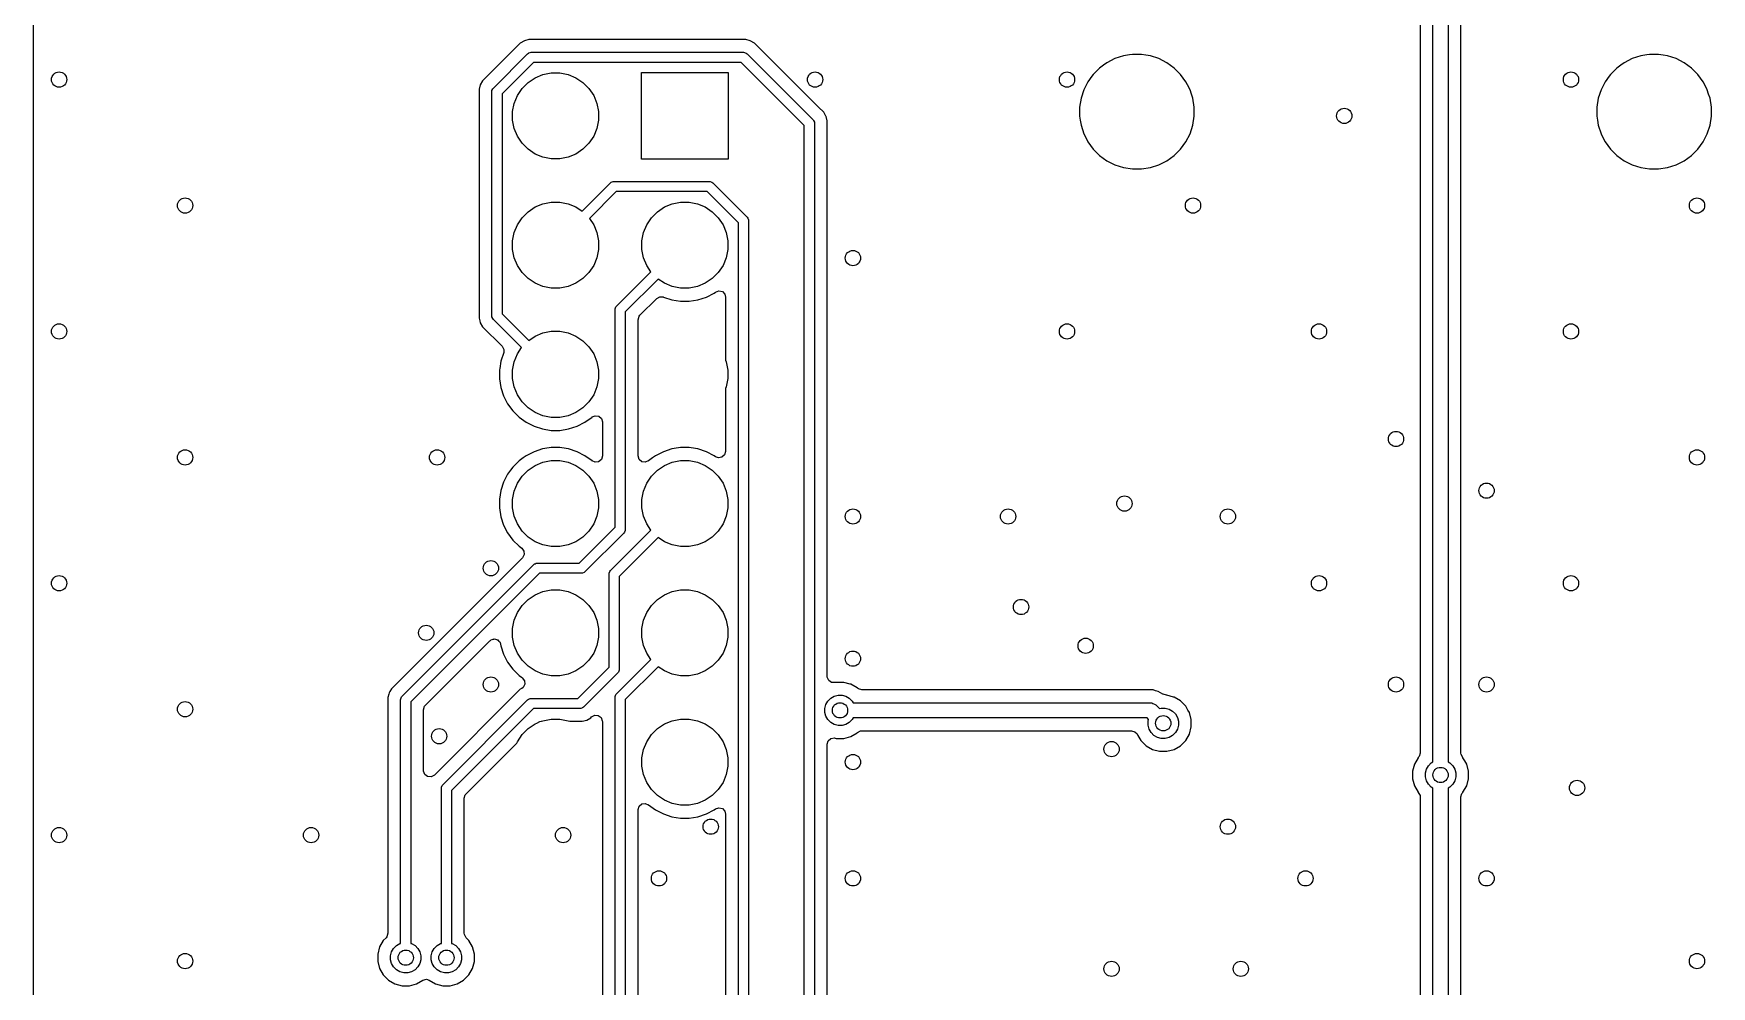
# Model space of a CAD drawing. Extents: x 117 to 217, y -143 to -43.
# Drawn here: x 117 to 149.96, y -91.02 to -72.3 of the extents above; entities that cross this region are included whole.
import ezdxf

# ---------------------------------------------------------------- set-up
doc = ezdxf.new("R2010")
doc.units = 0
doc.layers.add('BLACK', color=7, linetype='CONTINUOUS')

msp = doc.modelspace()

# ---------------------------------------------------------------- linework, layer by layer
at = {"layer": 'BLACK', "linetype": 'CONTINUOUS'}
for p, q in [((144.489, -86.611156), (144.489, -68.080299)), ((144.789, -68.069387), (144.789, -86.611156)), ((144.2385, -68.256836), (144.2385, -86.438614)), ((145.0395, -73.743421), (145.0395, -68.237932)), ((117.0005, -95.197273), (117.0005, -70.793525)), ((126.562025, -72.482533), (125.822531, -73.222026)), ((126.562034, -72.482526), (126.562025, -72.482533)), ((126.641946, -72.436388), (126.562034, -72.482526)), ((126.641949, -72.436387), (126.641946, -72.436388)), ((126.641951, -72.436386), (126.641949, -72.436387)), ((126.641952, -72.436386), (126.641951, -72.436386)), ((126.731096, -72.4125), (126.641952, -72.436386)), ((130.991144, -72.4125), (126.731096, -72.4125)), ((131.080288, -72.436386), (130.991144, -72.4125)), ((131.080289, -72.436386), (131.080288, -72.436386)), ((131.08029, -72.436387), (131.080289, -72.436386)), ((131.160208, -72.482527), (131.08029, -72.436387)), ((131.160211, -72.482529), (131.160208, -72.482527)), ((131.160212, -72.48253), (131.160211, -72.482529)), ((132.421103, -73.743421), (131.160212, -72.48253)), ((126.032289, -73.366529), (126.706529, -72.69229)), ((126.706529, -72.69229), (126.721682, -72.679853)), ((126.721682, -72.679853), (126.73224, -72.675479)), ((126.73224, -72.675479), (126.757731, -72.664921)), ((126.757731, -72.664921), (126.77724, -72.663)), ((126.77724, -72.663), (130.945, -72.663)), ((130.945, -72.663), (130.964509, -72.664921)), ((130.964509, -72.664921), (131.000557, -72.679853)), ((131.000557, -72.679853), (131.015711, -72.692289)), ((131.015711, -72.692289), (132.311711, -73.988289)), ((138.242507, -72.788957), (138.084659, -72.869386)), ((138.24251, -72.788956), (138.242507, -72.788957)), ((138.410993, -72.734214), (138.24251, -72.788956)), ((138.527645, -72.715738), (138.410993, -72.734214)), ((138.585971, -72.7065), (138.527645, -72.715738)), ((138.763129, -72.7065), (138.585971, -72.7065)), ((138.850617, -72.720357), (138.763129, -72.7065)), ((138.938106, -72.734214), (138.850617, -72.720357)), ((139.106589, -72.788956), (138.938106, -72.734214)), ((139.106592, -72.788957), (139.106589, -72.788956)), ((139.26444, -72.869386), (139.106592, -72.788957)), ((148.402507, -72.788957), (148.244659, -72.869386)), ((148.40251, -72.788956), (148.402507, -72.788957)), ((148.570993, -72.734214), (148.40251, -72.788956)), ((148.687645, -72.715738), (148.570993, -72.734214)), ((148.745971, -72.7065), (148.687645, -72.715738)), ((148.923129, -72.7065), (148.745971, -72.7065)), ((149.010617, -72.720357), (148.923129, -72.7065)), ((149.098106, -72.734214), (149.010617, -72.720357)), ((149.266589, -72.788956), (149.098106, -72.734214)), ((149.266592, -72.788957), (149.266589, -72.788956)), ((149.42444, -72.869386), (149.266592, -72.788957)), ((126.818661, -72.863), (126.203, -73.478661)), ((126.714766, -73.256941), (126.853313, -73.164367)), ((130.903578, -72.863), (126.818661, -72.863)), ((126.853313, -73.164367), (127.007258, -73.100601)), ((127.007258, -73.100601), (127.170685, -73.068093)), ((127.170685, -73.068093), (127.337315, -73.068093)), ((127.337315, -73.068093), (127.500742, -73.100601)), ((127.500742, -73.100601), (127.654687, -73.164367)), ((127.654687, -73.164367), (127.793234, -73.256941)), ((128.944, -74.764), (128.944, -73.064)), ((128.944, -73.064), (130.644, -73.064)), ((130.644, -73.064), (130.644, -74.764)), ((132.141, -74.100422), (130.903578, -72.863)), ((137.791075, -73.133185), (137.711936, -73.242109)), ((137.816067, -73.098786), (137.791075, -73.133185)), ((137.816069, -73.098784), (137.816067, -73.098786)), ((137.941333, -72.973519), (137.816069, -73.098783)), ((137.816069, -73.098783), (137.816069, -73.098784)), ((137.941334, -72.973519), (137.941333, -72.973519)), ((137.941336, -72.973517), (137.941334, -72.973519)), ((138.01911, -72.917011), (137.941336, -72.973517)), ((138.084659, -72.869386), (138.01911, -72.917011)), ((139.407764, -72.973517), (139.26444, -72.869386)), ((139.533033, -73.098786), (139.407764, -72.973517)), ((139.637164, -73.24211), (139.533033, -73.098786)), ((147.951075, -73.133185), (147.871936, -73.242109)), ((147.976067, -73.098786), (147.951075, -73.133185)), ((147.976069, -73.098784), (147.976067, -73.098786)), ((148.101333, -72.973519), (147.976069, -73.098783)), ((147.976069, -73.098783), (147.976069, -73.098784)), ((148.101334, -72.973519), (148.101333, -72.973519)), ((148.101336, -72.973517), (148.101334, -72.973519)), ((148.17911, -72.917011), (148.101336, -72.973517)), ((148.244659, -72.869386), (148.17911, -72.917011)), ((149.567764, -72.973517), (149.42444, -72.869386)), ((149.693033, -73.098786), (149.567764, -72.973517)), ((149.797164, -73.24211), (149.693033, -73.098786)), ((125.776386, -73.301952), (125.7525, -73.391096)), ((125.7525, -73.391096), (125.7525, -77.889144)), ((125.776387, -73.301949), (125.776386, -73.301952)), ((125.822527, -73.222031), (125.776387, -73.301949)), ((125.822531, -73.222026), (125.822527, -73.222031)), ((126.003, -73.43724), (126.004921, -73.417731)), ((126.003, -77.843), (126.003, -73.43724)), ((126.004921, -73.417731), (126.019853, -73.381683)), ((126.019853, -73.381683), (126.032289, -73.366529)), ((126.203, -73.478661), (126.203, -77.801578)), ((126.504367, -73.513313), (126.596941, -73.374766)), ((126.596941, -73.374766), (126.714766, -73.256941)), ((127.793234, -73.256941), (127.911059, -73.374766)), ((127.911059, -73.374766), (128.003633, -73.513313)), ((137.631506, -73.39996), (137.576764, -73.568443)), ((137.631507, -73.399957), (137.631506, -73.39996)), ((137.711936, -73.242109), (137.631507, -73.399957)), ((139.667654, -73.301949), (139.637164, -73.24211)), ((139.717592, -73.399957), (139.667654, -73.301949)), ((139.717593, -73.39996), (139.717592, -73.399957)), ((139.744964, -73.484201), (139.717593, -73.39996)), ((139.772336, -73.568445), (139.744964, -73.484201)), ((147.791506, -73.39996), (147.736764, -73.568443)), ((147.791507, -73.399957), (147.791506, -73.39996)), ((147.871936, -73.242109), (147.791507, -73.399957)), ((149.827654, -73.301949), (149.797164, -73.24211)), ((149.877592, -73.399957), (149.827654, -73.301949)), ((149.877593, -73.39996), (149.877592, -73.399957)), ((149.904964, -73.484201), (149.877593, -73.39996)), ((149.932336, -73.568445), (149.904964, -73.484201)), ((126.408093, -73.830685), (126.440601, -73.667258)), ((126.440601, -73.667258), (126.504367, -73.513313)), ((128.003633, -73.513313), (128.067399, -73.667258)), ((128.067399, -73.667258), (128.099907, -73.830685)), ((132.52147, -73.843788), (132.421103, -73.743421)), ((137.576764, -73.568443), (137.54905, -73.743421)), ((137.54905, -73.743421), (137.54905, -73.920579)), ((139.80005, -73.743421), (139.772336, -73.568445)), ((139.80005, -73.920579), (139.80005, -73.743421)), ((145.0395, -86.438614), (145.0395, -73.743421)), ((147.736764, -73.568443), (147.70905, -73.743421)), ((147.70905, -73.743421), (147.70905, -73.920579)), ((149.96005, -73.743421), (149.932336, -73.568445)), ((149.96005, -73.920579), (149.96005, -73.743421)), ((126.408093, -73.997315), (126.408093, -73.830685)), ((126.440601, -74.160742), (126.408093, -73.997315)), ((128.099907, -73.997315), (128.067399, -74.160742)), ((128.099907, -73.830685), (128.099907, -73.997315)), ((132.141, -96.437578), (132.141, -74.100422)), ((132.311711, -73.988289), (132.324147, -74.003443)), ((132.324147, -74.003443), (132.339079, -74.039491)), ((132.339079, -74.039491), (132.341, -74.059)), ((132.341, -74.059), (132.341, -96.479)), ((132.565805, -73.920579), (132.52147, -73.843788)), ((132.567614, -73.923712), (132.565805, -73.920579)), ((132.5915, -74.012856), (132.567614, -73.923712)), ((132.5915, -74.012858), (132.5915, -74.012856)), ((132.5915, -84.933602), (132.5915, -74.012858)), ((137.54905, -73.920579), (137.561726, -74.00061)), ((137.561726, -74.00061), (137.576764, -74.095556)), ((137.576764, -74.095556), (137.631506, -74.264039)), ((139.717592, -74.264042), (139.772336, -74.095555)), ((139.772336, -74.095555), (139.80005, -73.920579)), ((147.70905, -73.920579), (147.721726, -74.00061)), ((147.721726, -74.00061), (147.736764, -74.095556)), ((147.736764, -74.095556), (147.791506, -74.264039)), ((149.877592, -74.264042), (149.932336, -74.095555)), ((149.932336, -74.095555), (149.96005, -73.920579)), ((126.504367, -74.314687), (126.440601, -74.160742)), ((126.596941, -74.453234), (126.504367, -74.314687)), ((126.714766, -74.571059), (126.596941, -74.453234)), ((127.911059, -74.453234), (127.793234, -74.571059)), ((128.003633, -74.314687), (127.911059, -74.453234)), ((128.067399, -74.160742), (128.003633, -74.314687)), ((137.631506, -74.264039), (137.631507, -74.264042)), ((137.631507, -74.264042), (137.668399, -74.336445)), ((137.668399, -74.336445), (137.711936, -74.42189)), ((137.711936, -74.42189), (137.816067, -74.565214)), ((139.533033, -74.565214), (139.637164, -74.42189)), ((139.637164, -74.42189), (139.717592, -74.264042)), ((147.791506, -74.264039), (147.791507, -74.264042)), ((147.791507, -74.264042), (147.828399, -74.336445)), ((147.828399, -74.336445), (147.871936, -74.42189)), ((147.871936, -74.42189), (147.976067, -74.565214)), ((149.693033, -74.565214), (149.797164, -74.42189)), ((149.797164, -74.42189), (149.877592, -74.264042)), ((126.853313, -74.663633), (126.714766, -74.571059)), ((127.007258, -74.727399), (126.853313, -74.663633)), ((127.170685, -74.759907), (127.007258, -74.727399)), ((127.337315, -74.759907), (127.170685, -74.759907)), ((127.500742, -74.727399), (127.337315, -74.759907)), ((127.654687, -74.663633), (127.500742, -74.727399)), ((127.793234, -74.571059), (127.654687, -74.663633)), ((130.644, -74.764), (128.944, -74.764)), ((137.816067, -74.565214), (137.941336, -74.690483)), ((137.941336, -74.690483), (138.08466, -74.794614)), ((138.08466, -74.794614), (138.162079, -74.834061)), ((139.106592, -74.875042), (139.26444, -74.794614)), ((139.26444, -74.794614), (139.407764, -74.690483)), ((139.407764, -74.690483), (139.533033, -74.565214)), ((147.976067, -74.565214), (148.101336, -74.690483)), ((148.101336, -74.690483), (148.24466, -74.794614)), ((148.24466, -74.794614), (148.322079, -74.834061)), ((149.266592, -74.875042), (149.42444, -74.794614)), ((149.42444, -74.794614), (149.567764, -74.690483)), ((149.567764, -74.690483), (149.693033, -74.565214)), ((138.162079, -74.834061), (138.242507, -74.875042)), ((138.242507, -74.875042), (138.24251, -74.875043)), ((138.24251, -74.875043), (138.326751, -74.902414)), ((138.326751, -74.902414), (138.410995, -74.929786)), ((138.410995, -74.929786), (138.585971, -74.9575)), ((138.585971, -74.9575), (138.585972, -74.9575)), ((138.585972, -74.9575), (138.763128, -74.9575)), ((138.763128, -74.9575), (138.763129, -74.9575)), ((138.763129, -74.9575), (138.938105, -74.929786)), ((138.938105, -74.929786), (139.106592, -74.875042)), ((148.322079, -74.834061), (148.402507, -74.875042)), ((148.402507, -74.875042), (148.40251, -74.875043)), ((148.40251, -74.875043), (148.486751, -74.902414)), ((148.486751, -74.902414), (148.570995, -74.929786)), ((148.570995, -74.929786), (148.745971, -74.9575)), ((148.745971, -74.9575), (148.745972, -74.9575)), ((148.745972, -74.9575), (148.923128, -74.9575)), ((148.923128, -74.9575), (148.923129, -74.9575)), ((148.923129, -74.9575), (149.098105, -74.929786)), ((149.098105, -74.929786), (149.266592, -74.875042)), ((127.779088, -75.787489), (128.334289, -75.232289)), ((128.446422, -75.403), (127.92051, -75.928911)), ((128.334289, -75.232289), (128.349443, -75.219853)), ((128.349443, -75.219853), (128.385491, -75.204921)), ((128.385491, -75.204921), (128.405, -75.203)), ((128.405, -75.203), (130.27076, -75.203)), ((130.229338, -75.403), (128.446422, -75.403)), ((130.845, -76.018661), (130.229338, -75.403)), ((130.27076, -75.203), (130.290269, -75.204921)), ((130.290269, -75.204921), (130.326317, -75.219853)), ((130.326317, -75.219853), (130.341471, -75.232289)), ((130.341471, -75.232289), (131.01571, -75.906529)), ((126.596941, -75.914766), (126.714766, -75.796941)), ((126.714766, -75.796941), (126.853313, -75.704367)), ((126.853313, -75.704367), (127.007258, -75.640601)), ((127.007258, -75.640601), (127.170685, -75.608093)), ((127.170685, -75.608093), (127.337315, -75.608093)), ((127.337315, -75.608093), (127.500742, -75.640601)), ((127.500742, -75.640601), (127.654687, -75.704367)), ((127.654687, -75.704367), (127.779088, -75.787489)), ((129.136941, -75.914766), (129.254766, -75.796941)), ((129.254766, -75.796941), (129.393313, -75.704367)), ((129.393313, -75.704367), (129.547258, -75.640601)), ((129.547258, -75.640601), (129.710685, -75.608093)), ((129.710685, -75.608093), (129.877315, -75.608093)), ((129.877315, -75.608093), (130.040742, -75.640601)), ((130.040742, -75.640601), (130.194687, -75.704367)), ((130.194687, -75.704367), (130.333234, -75.796941)), ((130.333234, -75.796941), (130.451059, -75.914766)), ((126.440601, -76.207258), (126.504367, -76.053313)), ((126.504367, -76.053313), (126.596941, -75.914766)), ((127.92051, -75.928911), (128.003633, -76.053313)), ((128.003633, -76.053313), (128.067399, -76.207258)), ((128.980601, -76.207258), (129.044367, -76.053313)), ((129.044367, -76.053313), (129.136941, -75.914766)), ((130.451059, -75.914766), (130.543633, -76.053313)), ((130.543633, -76.053313), (130.607399, -76.207258)), ((130.845, -96.089578), (130.845, -76.018661)), ((131.01571, -75.906529), (131.028147, -75.921682)), ((131.028147, -75.921682), (131.028147, -75.921683)), ((131.028147, -75.921683), (131.043079, -75.957731)), ((131.043079, -75.957731), (131.045, -75.97724)), ((131.045, -75.97724), (131.045, -96.131)), ((126.408093, -76.370685), (126.440601, -76.207258)), ((126.408093, -76.537315), (126.408093, -76.370685)), ((128.067399, -76.207258), (128.099907, -76.370685)), ((128.099907, -76.370685), (128.099907, -76.537315)), ((128.948093, -76.370685), (128.980601, -76.207258)), ((128.948093, -76.537315), (128.948093, -76.370685)), ((130.607399, -76.207258), (130.639907, -76.370685)), ((130.639907, -76.370685), (130.639907, -76.537315)), ((126.440601, -76.700742), (126.408093, -76.537315)), ((126.504367, -76.854687), (126.440601, -76.700742)), ((128.067399, -76.700742), (128.003633, -76.854687)), ((128.099907, -76.537315), (128.067399, -76.700742)), ((128.980601, -76.700742), (128.948093, -76.537315)), ((129.044367, -76.854687), (128.980601, -76.700742)), ((130.607399, -76.700742), (130.543633, -76.854687)), ((130.639907, -76.537315), (130.607399, -76.700742)), ((126.596941, -76.993234), (126.504367, -76.854687)), ((126.714766, -77.111059), (126.596941, -76.993234)), ((126.853313, -77.203633), (126.714766, -77.111059)), ((127.793234, -77.111059), (127.654687, -77.203633)), ((127.911059, -76.993234), (127.793234, -77.111059)), ((128.003633, -76.854687), (127.911059, -76.993234)), ((128.453289, -77.653289), (129.127489, -76.979088)), ((129.268911, -77.12051), (128.624, -77.765422)), ((129.127489, -76.979088), (129.044367, -76.854687)), ((129.393313, -77.203633), (129.268911, -77.12051)), ((130.333234, -77.111059), (130.194687, -77.203633)), ((130.451059, -76.993234), (130.333234, -77.111059)), ((130.543633, -76.854687), (130.451059, -76.993234)), ((127.007258, -77.267399), (126.853313, -77.203633)), ((127.170685, -77.299907), (127.007258, -77.267399)), ((127.337315, -77.299907), (127.170685, -77.299907)), ((127.500742, -77.267399), (127.337315, -77.299907)), ((127.654687, -77.203633), (127.500742, -77.267399)), ((129.547258, -77.267399), (129.393313, -77.203633)), ((129.710685, -77.299907), (129.547258, -77.267399)), ((129.877315, -77.299907), (129.710685, -77.299907)), ((130.040742, -77.267399), (129.877315, -77.299907)), ((130.194687, -77.203633), (130.040742, -77.267399)), ((130.216445, -77.473873), (130.370788, -77.395232)), ((130.370788, -77.395232), (130.397614, -77.375741)), ((130.397614, -77.375741), (130.463419, -77.352261)), ((130.463419, -77.352261), (130.531473, -77.368086)), ((130.531473, -77.368086), (130.580169, -77.418191)), ((130.580169, -77.418191), (130.5945, -77.476059)), ((128.424, -77.724), (128.425921, -77.704491)), ((128.424, -82.000578), (128.424, -77.724)), ((128.425921, -77.704491), (128.440853, -77.668443)), ((128.440853, -77.668443), (128.453289, -77.653289)), ((128.624, -77.765422), (128.624, -82.042)), ((128.910815, -77.832866), (129.241031, -77.502649)), ((129.241031, -77.502649), (129.302352, -77.469166)), ((129.302352, -77.469166), (129.367029, -77.472401)), ((129.367029, -77.472401), (129.371547, -77.473869)), ((129.371547, -77.473869), (129.371555, -77.473873)), ((129.371555, -77.473873), (129.536299, -77.527402)), ((129.536299, -77.527402), (129.707389, -77.5545)), ((129.707389, -77.5545), (129.70739, -77.5545)), ((129.70739, -77.5545), (129.88061, -77.5545)), ((129.88061, -77.5545), (129.880611, -77.5545)), ((129.880611, -77.5545), (130.051701, -77.527402)), ((130.051701, -77.527402), (130.216445, -77.473873)), ((130.5945, -77.476059), (130.5945, -78.716117)), ((125.7525, -77.889144), (125.765916, -77.939213)), ((125.765916, -77.939213), (125.776385, -77.978286)), ((125.776385, -77.978286), (125.822527, -78.058208)), ((125.822527, -78.058208), (125.822531, -78.058213)), ((125.822531, -78.058213), (126.205347, -78.441029)), ((126.004921, -77.862509), (126.003, -77.843)), ((126.019853, -77.898557), (126.004921, -77.862509)), ((126.032289, -77.913711), (126.019853, -77.898557)), ((126.587489, -78.468911), (126.032289, -77.913711)), ((126.203, -77.801578), (126.728911, -78.327489)), ((128.8745, -77.920543), (128.894185, -77.853504)), ((128.8745, -80.598622), (128.8745, -77.920543)), ((128.894185, -77.853504), (128.910815, -77.832866)), ((126.205347, -78.441029), (126.238832, -78.502352)), ((126.728911, -78.327489), (126.853313, -78.244367)), ((126.853313, -78.244367), (127.007258, -78.180601)), ((127.007258, -78.180601), (127.170685, -78.148093)), ((127.170685, -78.148093), (127.337315, -78.148093)), ((127.337315, -78.148093), (127.500742, -78.180601)), ((127.500742, -78.180601), (127.654687, -78.244367)), ((127.654687, -78.244367), (127.793234, -78.336941)), ((127.793234, -78.336941), (127.911059, -78.454766)), ((126.180597, -78.736301), (126.157539, -78.88189)), ((126.235597, -78.567028), (126.180597, -78.736301)), ((126.238832, -78.502352), (126.235597, -78.567028)), ((126.408093, -78.910685), (126.440601, -78.747258)), ((126.440601, -78.747258), (126.504367, -78.593313)), ((126.504367, -78.593313), (126.587489, -78.468911)), ((127.911059, -78.454766), (128.003633, -78.593313)), ((128.003633, -78.593313), (128.067399, -78.747258)), ((128.067399, -78.747258), (128.099907, -78.910685)), ((130.5945, -78.716117), (130.607399, -78.747258)), ((130.607399, -78.747258), (130.639907, -78.910685)), ((126.157539, -78.88189), (126.1535, -78.907389)), ((126.1535, -78.907389), (126.1535, -79.080611)), ((126.1535, -79.080611), (126.180598, -79.251701)), ((126.408093, -79.077315), (126.408093, -78.910685)), ((126.440601, -79.240742), (126.408093, -79.077315)), ((128.099907, -79.077315), (128.067399, -79.240742)), ((128.099907, -78.910685), (128.099907, -79.077315)), ((130.639907, -79.077315), (130.607399, -79.240742)), ((130.639907, -78.910685), (130.639907, -79.077315)), ((126.180598, -79.251701), (126.234127, -79.416445)), ((126.234127, -79.416445), (126.312768, -79.570788)), ((126.504367, -79.394687), (126.440601, -79.240742)), ((126.596941, -79.533234), (126.504367, -79.394687)), ((128.003633, -79.394687), (127.911059, -79.533234)), ((128.067399, -79.240742), (128.003633, -79.394687)), ((130.607399, -79.240742), (130.5945, -79.271882)), ((130.5945, -79.271882), (130.5945, -80.51194)), ((126.312768, -79.570788), (126.414586, -79.710928)), ((126.414586, -79.710928), (126.537072, -79.833414)), ((126.714766, -79.651059), (126.596941, -79.533234)), ((126.853313, -79.743633), (126.714766, -79.651059)), ((127.007258, -79.807399), (126.853313, -79.743633)), ((127.654687, -79.743633), (127.500742, -79.807399)), ((127.793234, -79.651059), (127.654687, -79.743633)), ((127.911059, -79.533234), (127.793234, -79.651059)), ((126.537072, -79.833414), (126.677212, -79.935232)), ((126.677212, -79.935232), (126.831555, -80.013873)), ((126.831555, -80.013873), (126.996299, -80.067402)), ((126.996299, -80.067402), (127.167389, -80.0945)), ((127.170685, -79.839907), (127.007258, -79.807399)), ((127.337315, -79.839907), (127.170685, -79.839907)), ((127.500742, -79.807399), (127.337315, -79.839907)), ((127.340611, -80.0945), (127.511701, -80.067402)), ((127.511701, -80.067402), (127.676445, -80.013873)), ((127.676445, -80.013873), (127.830788, -79.935232)), ((127.830788, -79.935232), (127.970928, -79.833414)), ((127.970928, -79.833414), (127.97093, -79.833411)), ((127.97093, -79.833411), (127.974869, -79.83055)), ((127.974869, -79.83055), (127.975909, -79.831982)), ((127.975909, -79.831982), (128.032704, -79.80652)), ((128.032704, -79.80652), (128.101792, -79.816942)), ((128.101792, -79.816942), (128.154278, -79.863062)), ((128.154278, -79.863062), (128.1735, -79.929377)), ((128.1735, -79.929377), (128.1735, -80.598622)), ((127.167389, -80.0945), (127.16739, -80.0945)), ((127.16739, -80.0945), (127.34061, -80.0945)), ((127.34061, -80.0945), (127.340611, -80.0945)), ((126.537069, -80.694588), (126.414588, -80.817069)), ((126.53707, -80.694588), (126.537069, -80.694588)), ((126.537072, -80.694586), (126.53707, -80.694588)), ((126.619528, -80.634678), (126.537072, -80.694586)), ((126.677211, -80.592768), (126.619528, -80.634678)), ((126.831552, -80.514128), (126.677211, -80.592768)), ((126.996302, -80.460597), (126.831552, -80.514128)), ((126.853313, -80.784367), (127.007258, -80.720601)), ((127.127728, -80.439781), (126.996302, -80.460597)), ((127.007258, -80.720601), (127.170685, -80.688093)), ((127.167389, -80.4335), (127.127728, -80.439781)), ((127.340611, -80.4335), (127.167389, -80.4335)), ((127.170685, -80.688093), (127.337315, -80.688093)), ((127.337315, -80.688093), (127.500742, -80.720601)), ((127.380271, -80.439781), (127.340611, -80.4335)), ((127.511698, -80.460597), (127.380271, -80.439781)), ((127.500742, -80.720601), (127.654687, -80.784367)), ((127.511699, -80.460597), (127.511698, -80.460597)), ((127.511701, -80.460598), (127.511699, -80.460597)), ((127.676445, -80.514127), (127.511701, -80.460598)), ((127.830788, -80.592768), (127.676445, -80.514127)), ((127.970928, -80.694586), (127.830788, -80.592768)), ((127.97093, -80.694588), (127.970928, -80.694586)), ((127.974869, -80.69745), (127.97093, -80.694588)), ((127.975888, -80.696046), (127.974869, -80.69745)), ((128.031853, -80.72136), (127.975888, -80.696046)), ((128.101011, -80.711416), (128.031853, -80.72136)), ((128.153815, -80.665661), (128.101011, -80.711416)), ((128.1735, -80.598622), (128.153815, -80.665661)), ((128.8937, -80.664902), (128.8745, -80.598622)), ((128.946171, -80.711039), (128.8937, -80.664902)), ((129.015255, -80.721485), (128.946171, -80.711039)), ((129.072094, -80.696024), (129.015255, -80.721485)), ((129.073131, -80.69745), (129.072094, -80.696024)), ((129.077069, -80.694588), (129.073131, -80.69745)), ((129.077072, -80.694586), (129.077069, -80.694588)), ((129.159528, -80.634678), (129.077072, -80.694586)), ((129.217211, -80.592768), (129.159528, -80.634678)), ((129.371552, -80.514128), (129.217211, -80.592768)), ((129.536302, -80.460597), (129.371552, -80.514128)), ((129.393313, -80.784367), (129.547258, -80.720601)), ((129.667728, -80.439781), (129.536302, -80.460597)), ((129.547258, -80.720601), (129.710685, -80.688093)), ((129.707389, -80.4335), (129.667728, -80.439781)), ((129.880611, -80.4335), (129.707389, -80.4335)), ((129.710685, -80.688093), (129.877315, -80.688093)), ((129.877315, -80.688093), (130.040742, -80.720601)), ((129.920271, -80.439781), (129.880611, -80.4335)), ((130.051698, -80.460597), (129.920271, -80.439781)), ((130.040742, -80.720601), (130.194687, -80.784367)), ((130.051699, -80.460597), (130.051698, -80.460597)), ((130.051701, -80.460598), (130.051699, -80.460597)), ((130.216445, -80.514127), (130.051701, -80.460598)), ((130.216446, -80.514127), (130.216445, -80.514127)), ((130.216447, -80.514128), (130.216446, -80.514127)), ((130.370787, -80.592767), (130.216447, -80.514128)), ((130.397615, -80.612259), (130.370787, -80.592767)), ((130.452853, -80.634678), (130.397615, -80.612259)), ((130.522011, -80.624734), (130.452853, -80.634678)), ((130.574815, -80.578979), (130.522011, -80.624734)), ((130.5945, -80.51194), (130.574815, -80.578979)), ((126.312768, -80.957211), (126.234128, -81.111552)), ((126.370859, -80.877256), (126.312768, -80.957211)), ((126.414586, -80.817072), (126.370859, -80.877256)), ((126.414588, -80.81707), (126.414586, -80.817072)), ((126.414588, -80.817069), (126.414588, -80.81707)), ((126.504367, -81.133313), (126.596941, -80.994766)), ((126.596941, -80.994766), (126.714766, -80.876941)), ((126.714766, -80.876941), (126.853313, -80.784367)), ((127.654687, -80.784367), (127.793234, -80.876941)), ((127.793234, -80.876941), (127.911059, -80.994766)), ((127.911059, -80.994766), (128.003633, -81.133313)), ((129.044367, -81.133313), (129.136941, -80.994766)), ((129.136941, -80.994766), (129.254766, -80.876941)), ((129.254766, -80.876941), (129.393313, -80.784367)), ((130.194687, -80.784367), (130.333234, -80.876941)), ((130.333234, -80.876941), (130.451059, -80.994766)), ((130.451059, -80.994766), (130.543633, -81.133313)), ((126.180597, -81.276302), (126.1535, -81.447389)), ((126.234128, -81.111552), (126.180597, -81.276302)), ((126.408093, -81.450685), (126.440601, -81.287258)), ((126.440601, -81.287258), (126.504367, -81.133313)), ((128.003633, -81.133313), (128.067399, -81.287258)), ((128.067399, -81.287258), (128.099907, -81.450685)), ((128.948093, -81.450685), (128.980601, -81.287258)), ((128.980601, -81.287258), (129.044367, -81.133313)), ((130.543633, -81.133313), (130.607399, -81.287258)), ((130.607399, -81.287258), (130.639907, -81.450685)), ((126.1535, -81.447389), (126.1535, -81.620611)), ((126.1535, -81.620611), (126.180598, -81.791701)), ((126.408093, -81.617315), (126.408093, -81.450685)), ((126.440601, -81.780742), (126.408093, -81.617315)), ((128.099907, -81.617315), (128.067399, -81.780742)), ((128.099907, -81.450685), (128.099907, -81.617315)), ((128.948093, -81.617315), (128.948093, -81.450685)), ((128.980601, -81.780742), (128.948093, -81.617315)), ((130.639907, -81.617315), (130.607399, -81.780742)), ((130.639907, -81.450685), (130.639907, -81.617315)), ((126.180598, -81.791701), (126.234127, -81.956445)), ((126.234127, -81.956445), (126.312768, -82.110788)), ((126.504367, -81.934687), (126.440601, -81.780742)), ((126.596941, -82.073234), (126.504367, -81.934687)), ((127.720578, -82.704), (128.424, -82.000578)), ((128.003633, -81.934687), (127.911059, -82.073234)), ((128.067399, -81.780742), (128.003633, -81.934687)), ((128.334289, -82.852289), (129.127489, -82.059088)), ((128.622079, -82.061509), (128.607147, -82.097557)), ((128.624, -82.042), (128.622079, -82.061509)), ((129.044367, -81.934687), (128.980601, -81.780742)), ((129.127489, -82.059088), (129.044367, -81.934687)), ((130.543633, -81.934687), (130.451059, -82.073234)), ((130.607399, -81.780742), (130.543633, -81.934687)), ((126.312768, -82.110788), (126.414586, -82.250928)), ((126.414586, -82.250928), (126.537072, -82.373414)), ((126.537072, -82.373414), (126.589938, -82.411824)), ((126.714766, -82.191059), (126.596941, -82.073234)), ((126.853313, -82.283633), (126.714766, -82.191059)), ((127.007258, -82.347399), (126.853313, -82.283633)), ((127.170685, -82.379907), (127.007258, -82.347399)), ((127.337315, -82.379907), (127.170685, -82.379907)), ((127.500742, -82.347399), (127.337315, -82.379907)), ((127.654687, -82.283633), (127.500742, -82.347399)), ((127.793234, -82.191059), (127.654687, -82.283633)), ((127.911059, -82.073234), (127.793234, -82.191059)), ((128.594711, -82.11271), (127.832711, -82.874711)), ((129.268911, -82.20051), (128.505, -82.964421)), ((128.607147, -82.097557), (128.594711, -82.11271)), ((129.393313, -82.283633), (129.268911, -82.20051)), ((129.547258, -82.347399), (129.393313, -82.283633)), ((129.710685, -82.379907), (129.547258, -82.347399)), ((129.877315, -82.379907), (129.710685, -82.379907)), ((130.040742, -82.347399), (129.877315, -82.379907)), ((130.194687, -82.283633), (130.040742, -82.347399)), ((130.333234, -82.191059), (130.194687, -82.283633)), ((130.451059, -82.073234), (130.333234, -82.191059)), ((126.604734, -82.599822), (124.030531, -85.174026)), ((126.589938, -82.411824), (126.632604, -82.467152)), ((126.605978, -82.598561), (126.604734, -82.599822)), ((126.638583, -82.536766), (126.605978, -82.598561)), ((126.632604, -82.467152), (126.638583, -82.536766)), ((126.825529, -82.73329), (126.840682, -82.720853)), ((126.840682, -82.720853), (126.85124, -82.716479)), ((126.85124, -82.716479), (126.876731, -82.705921)), ((126.876731, -82.705921), (126.89624, -82.704)), ((126.89624, -82.704), (127.720578, -82.704)), ((124.240289, -85.318529), (126.825529, -82.73329)), ((126.937661, -82.904), (124.411, -85.430661)), ((127.762, -82.904), (126.937661, -82.904)), ((127.781509, -82.902079), (127.762, -82.904)), ((127.817557, -82.887147), (127.781509, -82.902079)), ((127.832711, -82.874711), (127.817557, -82.887147)), ((128.305, -82.923), (128.306921, -82.903491)), ((128.305, -84.747338), (128.305, -82.923)), ((128.306921, -82.903491), (128.321853, -82.867443)), ((128.321853, -82.867443), (128.334289, -82.852289)), ((128.505, -82.964421), (128.505, -84.78876)), ((126.714766, -83.416941), (126.853313, -83.324367)), ((126.853313, -83.324367), (127.007258, -83.260601)), ((127.007258, -83.260601), (127.170685, -83.228093)), ((127.170685, -83.228093), (127.337315, -83.228093)), ((127.337315, -83.228093), (127.500742, -83.260601)), ((127.500742, -83.260601), (127.654687, -83.324367)), ((127.654687, -83.324367), (127.793234, -83.416941)), ((129.254766, -83.416941), (129.393313, -83.324367)), ((129.393313, -83.324367), (129.547258, -83.260601)), ((129.547258, -83.260601), (129.710685, -83.228093)), ((129.710685, -83.228093), (129.877315, -83.228093)), ((129.877315, -83.228093), (130.040742, -83.260601)), ((130.040742, -83.260601), (130.194687, -83.324367)), ((130.194687, -83.324367), (130.333234, -83.416941)), ((126.440601, -83.827258), (126.504367, -83.673313)), ((126.504367, -83.673313), (126.596941, -83.534766)), ((126.596941, -83.534766), (126.714766, -83.416941)), ((127.793234, -83.416941), (127.911059, -83.534766)), ((127.911059, -83.534766), (128.003633, -83.673313)), ((128.003633, -83.673313), (128.067399, -83.827258)), ((128.980601, -83.827258), (129.044367, -83.673313)), ((129.044367, -83.673313), (129.136941, -83.534766)), ((129.136941, -83.534766), (129.254766, -83.416941)), ((130.333234, -83.416941), (130.451059, -83.534766)), ((130.451059, -83.534766), (130.543633, -83.673313)), ((130.543633, -83.673313), (130.607399, -83.827258)), ((126.408093, -83.990685), (126.440601, -83.827258)), ((126.408093, -84.157315), (126.408093, -83.990685)), ((128.067399, -83.827258), (128.099907, -83.990685)), ((128.099907, -83.990685), (128.099907, -84.157315)), ((128.948093, -83.990685), (128.980601, -83.827258)), ((128.948093, -84.157315), (128.948093, -83.990685)), ((130.607399, -83.827258), (130.639907, -83.990685)), ((130.639907, -83.990685), (130.639907, -84.157315)), ((125.28251, -84.913412), (125.965258, -84.230663)), ((125.965258, -84.230663), (125.976305, -84.224631)), ((125.976305, -84.224631), (125.984414, -84.214999)), ((125.984414, -84.214999), (126.006391, -84.208203)), ((126.006391, -84.208203), (126.026579, -84.19718)), ((126.026579, -84.19718), (126.039137, -84.198078)), ((126.039137, -84.198078), (126.051165, -84.194359)), ((126.051165, -84.194359), (126.073325, -84.200523)), ((126.073325, -84.200523), (126.096271, -84.202164)), ((126.096271, -84.202164), (126.106349, -84.209709)), ((126.106349, -84.209709), (126.118479, -84.213083)), ((126.118479, -84.213083), (126.13379, -84.230251)), ((126.13379, -84.230251), (126.152204, -84.244036)), ((126.152204, -84.244036), (126.157715, -84.257078)), ((126.157715, -84.257078), (126.164984, -84.265228)), ((126.164984, -84.265228), (126.17541, -84.298947)), ((126.17541, -84.298947), (126.180597, -84.331698)), ((126.180597, -84.331698), (126.180598, -84.331701)), ((126.180598, -84.331701), (126.234127, -84.496445)), ((126.440601, -84.320742), (126.408093, -84.157315)), ((126.504367, -84.474687), (126.440601, -84.320742)), ((128.067399, -84.320742), (128.003633, -84.474687)), ((128.099907, -84.157315), (128.067399, -84.320742)), ((128.980601, -84.320742), (128.948093, -84.157315)), ((129.044367, -84.474687), (128.980601, -84.320742)), ((130.607399, -84.320742), (130.543633, -84.474687)), ((130.639907, -84.157315), (130.607399, -84.320742)), ((126.234127, -84.496445), (126.312768, -84.650788)), ((126.312768, -84.650788), (126.414586, -84.790928)), ((126.596941, -84.613234), (126.504367, -84.474687)), ((126.714766, -84.731059), (126.596941, -84.613234)), ((127.911059, -84.613234), (127.793234, -84.731059)), ((128.003633, -84.474687), (127.911059, -84.613234)), ((128.453289, -85.273289), (129.127489, -84.599088)), ((129.127489, -84.599088), (129.044367, -84.474687)), ((130.451059, -84.613234), (130.333234, -84.731059)), ((130.543633, -84.474687), (130.451059, -84.613234)), ((124.697819, -85.498103), (125.28251, -84.913412)), ((126.414586, -84.790928), (126.537072, -84.913414)), ((126.537072, -84.913414), (126.58512, -84.948323)), ((126.58512, -84.948323), (126.60004, -84.959163)), ((126.60004, -84.959163), (126.642705, -85.014494)), ((126.642705, -85.014494), (126.648684, -85.084107)), ((126.853313, -84.823633), (126.714766, -84.731059)), ((127.007258, -84.887399), (126.853313, -84.823633)), ((127.170685, -84.919907), (127.007258, -84.887399)), ((127.337315, -84.919907), (127.170685, -84.919907)), ((127.500742, -84.887399), (127.337315, -84.919907)), ((127.654687, -84.823633), (127.500742, -84.887399)), ((127.793234, -84.731059), (127.654687, -84.823633)), ((127.689338, -85.363), (128.305, -84.747338)), ((128.47571, -84.859471), (127.801471, -85.533711)), ((128.488147, -84.844318), (128.47571, -84.859471)), ((128.495239, -84.827196), (128.488147, -84.844318)), ((128.503079, -84.808269), (128.495239, -84.827196)), ((128.505, -84.78876), (128.503079, -84.808269)), ((129.268911, -84.74051), (128.624, -85.385422)), ((129.393313, -84.823633), (129.268911, -84.74051)), ((129.547258, -84.887399), (129.393313, -84.823633)), ((129.710685, -84.919907), (129.547258, -84.887399)), ((129.877315, -84.919907), (129.710685, -84.919907)), ((130.040742, -84.887399), (129.877315, -84.919907)), ((130.194687, -84.823633), (130.040742, -84.887399)), ((130.333234, -84.731059), (130.194687, -84.823633)), ((132.592377, -84.948323), (132.5915, -84.933602)), ((132.619881, -85.012551), (132.592377, -84.948323)), ((132.677743, -85.051714), (132.619881, -85.012551)), ((123.97692, -85.281815), (123.9605, -85.343096)), ((123.9605, -85.343096), (123.9605, -89.979614)), ((123.984386, -85.253952), (123.97692, -85.281815)), ((123.984387, -85.253949), (123.984386, -85.253951)), ((123.984386, -85.253951), (123.984386, -85.253952)), ((123.984388, -85.253946), (123.984387, -85.253949)), ((124.00122, -85.224794), (123.984388, -85.253946)), ((124.001222, -85.224792), (124.00122, -85.224794)), ((124.030529, -85.174029), (124.001222, -85.224792)), ((124.030531, -85.174026), (124.030529, -85.174029)), ((124.212921, -85.369731), (124.227853, -85.333683)), ((124.227853, -85.333683), (124.240289, -85.318529)), ((126.562026, -85.182531), (124.873181, -86.871377)), ((126.562029, -85.182529), (126.562026, -85.182531)), ((126.589155, -85.166868), (126.562029, -85.182529)), ((126.616078, -85.145902), (126.589155, -85.166868)), ((126.648684, -85.084107), (126.616078, -85.145902)), ((126.73224, -85.375479), (126.757731, -85.364921)), ((126.757731, -85.364921), (126.77724, -85.363)), ((126.77724, -85.363), (127.689338, -85.363)), ((128.424, -85.344), (128.425921, -85.324491)), ((128.424, -93.472), (128.424, -85.344)), ((128.425921, -85.324491), (128.440853, -85.288443)), ((128.440853, -85.288443), (128.453289, -85.273289)), ((132.603994, -85.415372), (132.659372, -85.359994)), ((132.659372, -85.359994), (132.727195, -85.320836)), ((132.747592, -85.053376), (132.677743, -85.051714)), ((132.727195, -85.320836), (132.802842, -85.300567)), ((132.769525, -85.0475), (132.747592, -85.053376)), ((132.914475, -85.0475), (132.769525, -85.0475)), ((132.802842, -85.300567), (132.881158, -85.300567)), ((132.881158, -85.300567), (132.956805, -85.320836)), ((133.043006, -85.08194), (132.914475, -85.0475)), ((132.956805, -85.320836), (133.024628, -85.359994)), ((133.024628, -85.359994), (133.080006, -85.415372)), ((133.054489, -85.085017), (133.043006, -85.08194)), ((133.180011, -85.157488), (133.054488, -85.085017)), ((133.054488, -85.085017), (133.054489, -85.085017)), ((133.180017, -85.157493), (133.180011, -85.157488)), ((133.183705, -85.161181), (133.180017, -85.157493)), ((133.204347, -85.177815), (133.183705, -85.161181)), ((133.271386, -85.1975), (133.204347, -85.177815)), ((138.990726, -85.1975), (133.271386, -85.1975)), ((138.990727, -85.1975), (138.990726, -85.1975)), ((139.041657, -85.211146), (138.990727, -85.1975)), ((139.092589, -85.224793), (139.041657, -85.211146)), ((139.185009, -85.278153), (139.092589, -85.224793)), ((139.190217, -85.281815), (139.185009, -85.278153)), ((139.257256, -85.3015), (139.190217, -85.281815)), ((139.264472, -85.3015), (139.257256, -85.3015)), ((139.264475, -85.3015), (139.264472, -85.3015)), ((139.393006, -85.33594), (139.264475, -85.3015)), ((139.404489, -85.339017), (139.393006, -85.33594)), ((139.530011, -85.411488), (139.404488, -85.339017)), ((139.404488, -85.339017), (139.404489, -85.339017)), ((124.211, -85.38924), (124.212921, -85.369731)), ((124.211, -90.177869), (124.211, -85.38924)), ((124.411, -85.430661), (124.411, -90.177869)), ((124.6615, -85.585784), (124.681185, -85.518745)), ((124.6615, -86.783696), (124.6615, -85.585784)), ((124.681185, -85.518745), (124.697819, -85.498103)), ((125.040289, -87.058529), (126.706529, -85.392289)), ((126.818662, -85.563), (125.211, -87.170662)), ((126.706529, -85.392289), (126.721682, -85.379853)), ((126.721682, -85.379853), (126.73224, -85.375479)), ((127.73076, -85.563), (126.818662, -85.563)), ((127.750269, -85.561079), (127.73076, -85.563)), ((127.786317, -85.546147), (127.750269, -85.561079)), ((127.801471, -85.533711), (127.786317, -85.546147)), ((127.961819, -85.727622), (128.023139, -85.694137)), ((128.023139, -85.694137), (128.092831, -85.69912)), ((128.624, -85.385422), (128.624, -93.430578)), ((132.544567, -85.558842), (132.564836, -85.483195)), ((132.544567, -85.637158), (132.544567, -85.558842)), ((132.564836, -85.712805), (132.544567, -85.637158)), ((132.564836, -85.483195), (132.603994, -85.415372)), ((133.080006, -85.415372), (133.098844, -85.448)), ((133.098844, -85.448), (138.938, -85.448)), ((138.938, -85.448), (138.967264, -85.450882)), ((138.967264, -85.450882), (138.989158, -85.459951)), ((138.989158, -85.459951), (139.021335, -85.473279)), ((139.021335, -85.473279), (139.044066, -85.491934)), ((139.044066, -85.491934), (139.116449, -85.564317)), ((139.116449, -85.564317), (139.152842, -85.554567)), ((139.152842, -85.554567), (139.231158, -85.554567)), ((139.231158, -85.554567), (139.306805, -85.574836)), ((139.306805, -85.574836), (139.374628, -85.613994)), ((139.374628, -85.613994), (139.430006, -85.669372)), ((139.430006, -85.669372), (139.469164, -85.737195)), ((139.530017, -85.411493), (139.530011, -85.411488)), ((139.632506, -85.513982), (139.530017, -85.411493)), ((139.632511, -85.513988), (139.632506, -85.513982)), ((139.677516, -85.59194), (139.632511, -85.513988)), ((139.704984, -85.639515), (139.677516, -85.59194)), ((139.7425, -85.779525), (139.704984, -85.639515)), ((126.596941, -86.074766), (126.714766, -85.956941)), ((126.714766, -85.956941), (126.853313, -85.864367)), ((126.853313, -85.864367), (126.884454, -85.851467)), ((126.884454, -85.851467), (126.886103, -85.849819)), ((126.886103, -85.849819), (126.947426, -85.816334)), ((126.947426, -85.816334), (126.973784, -85.8135)), ((126.973784, -85.8135), (126.976117, -85.8135)), ((126.976117, -85.8135), (127.007258, -85.800601)), ((127.007258, -85.800601), (127.170685, -85.768093)), ((127.170685, -85.768093), (127.337315, -85.768093)), ((127.337315, -85.768093), (127.500742, -85.800601)), ((127.500742, -85.800601), (127.531883, -85.8135)), ((127.531883, -85.8135), (127.776902, -85.8135)), ((127.776902, -85.8135), (127.776904, -85.8135)), ((127.776904, -85.8135), (127.866048, -85.789614)), ((127.866048, -85.789614), (127.945972, -85.74347)), ((127.945972, -85.74347), (127.961819, -85.727622)), ((128.092831, -85.69912), (128.148765, -85.74099)), ((128.148765, -85.74099), (128.173184, -85.806454)), ((128.173184, -85.806454), (128.1735, -85.815303)), ((128.1735, -85.815303), (128.1735, -93.518144)), ((129.136941, -86.074766), (129.254766, -85.956941)), ((129.254766, -85.956941), (129.393313, -85.864367)), ((129.393313, -85.864367), (129.547258, -85.800601)), ((129.547258, -85.800601), (129.710685, -85.768093)), ((129.710685, -85.768093), (129.877315, -85.768093)), ((129.877315, -85.768093), (130.040742, -85.800601)), ((130.040742, -85.800601), (130.194687, -85.864367)), ((130.194687, -85.864367), (130.333234, -85.956941)), ((130.333234, -85.956941), (130.451059, -86.074766)), ((132.603994, -85.780628), (132.564836, -85.712805)), ((132.659372, -85.836006), (132.603994, -85.780628)), ((132.727195, -85.875164), (132.659372, -85.836006)), ((132.802842, -85.895433), (132.727195, -85.875164)), ((132.881158, -85.895433), (132.802842, -85.895433)), ((132.956805, -85.875164), (132.881158, -85.895433)), ((133.024628, -85.836006), (132.956805, -85.875164)), ((133.080006, -85.780628), (133.024628, -85.836006)), ((133.098844, -85.748), (133.080006, -85.780628)), ((138.875868, -85.748), (133.098844, -85.748)), ((133.183705, -86.034819), (133.245028, -86.001334)), ((133.245028, -86.001334), (133.271386, -85.9985)), ((133.271386, -85.9985), (138.569328, -85.9985)), ((138.569328, -85.9985), (138.636367, -86.018185)), ((138.636367, -86.018185), (138.676715, -86.0605)), ((138.904317, -85.776449), (138.875868, -85.748)), ((138.894567, -85.812842), (138.904317, -85.776449)), ((138.894567, -85.891158), (138.894567, -85.812842)), ((138.914836, -85.966805), (138.894567, -85.891158)), ((138.953994, -86.034628), (138.914836, -85.966805)), ((139.469164, -85.966805), (139.430006, -86.034628)), ((139.469164, -85.737195), (139.489433, -85.812842)), ((139.489433, -85.891158), (139.469164, -85.966805)), ((139.489433, -85.812842), (139.489433, -85.891158)), ((139.704984, -86.064485), (139.7425, -85.924475)), ((139.7425, -85.924475), (139.7425, -85.779525)), ((125.497819, -87.238103), (126.491467, -86.244454)), ((126.491467, -86.244454), (126.504367, -86.213313)), ((126.504367, -86.213313), (126.596941, -86.074766)), ((128.980601, -86.367258), (129.044367, -86.213313)), ((129.044367, -86.213313), (129.136941, -86.074766)), ((130.451059, -86.074766), (130.543633, -86.213313)), ((130.543633, -86.213313), (130.607399, -86.367258)), ((132.5915, -86.262397), (132.611185, -86.195358)), ((132.5915, -92.045602), (132.5915, -86.262397)), ((132.611185, -86.195358), (132.663989, -86.149603)), ((132.663989, -86.149603), (132.733147, -86.139659)), ((132.733147, -86.139659), (132.747575, -86.142618)), ((132.747575, -86.142618), (132.769525, -86.1485)), ((132.769525, -86.1485), (132.769528, -86.1485)), ((132.769528, -86.1485), (132.914472, -86.1485)), ((132.914472, -86.1485), (132.914475, -86.1485)), ((132.914475, -86.1485), (133.054485, -86.110984)), ((133.054485, -86.110984), (133.180015, -86.038509)), ((133.180015, -86.038509), (133.183705, -86.034819)), ((138.676715, -86.0605), (138.69319, -86.089035)), ((138.69319, -86.089035), (138.751491, -86.190015)), ((138.751491, -86.190015), (138.853985, -86.292509)), ((138.853985, -86.292509), (138.853986, -86.29251)), ((138.853986, -86.29251), (138.853988, -86.292511)), ((138.853988, -86.292511), (138.979511, -86.364982)), ((139.009372, -86.090006), (138.953994, -86.034628)), ((139.077195, -86.129164), (139.009372, -86.090006)), ((139.152842, -86.149433), (139.077195, -86.129164)), ((139.231158, -86.149433), (139.152842, -86.149433)), ((139.306805, -86.129164), (139.231158, -86.149433)), ((139.374628, -86.090006), (139.306805, -86.129164)), ((139.430006, -86.034628), (139.374628, -86.090006)), ((139.404485, -86.364984), (139.530015, -86.292509)), ((139.530015, -86.292509), (139.632509, -86.190015)), ((139.632509, -86.190015), (139.704984, -86.064485)), ((128.948093, -86.530685), (128.980601, -86.367258)), ((128.948093, -86.697315), (128.948093, -86.530685)), ((130.607399, -86.367258), (130.639907, -86.530685)), ((130.639907, -86.530685), (130.639907, -86.697315)), ((138.979511, -86.364982), (138.979512, -86.364982)), ((138.979512, -86.364982), (138.979515, -86.364984)), ((138.979515, -86.364984), (139.119525, -86.4025)), ((139.119525, -86.4025), (139.119528, -86.4025)), ((139.119528, -86.4025), (139.264472, -86.4025)), ((139.264472, -86.4025), (139.264475, -86.4025)), ((139.264475, -86.4025), (139.404485, -86.364984)), ((144.126016, -86.655515), (144.0885, -86.795525)), ((144.126017, -86.655511), (144.126016, -86.655515)), ((144.198488, -86.529988), (144.126017, -86.655511)), ((144.198493, -86.529982), (144.198488, -86.529988)), ((144.202181, -86.526295), (144.198493, -86.529982)), ((144.218815, -86.505653), (144.202181, -86.526295)), ((144.2385, -86.438614), (144.218815, -86.505653)), ((144.400994, -86.685372), (144.456372, -86.629994)), ((144.456372, -86.629994), (144.489, -86.611156)), ((144.789, -86.611156), (144.821628, -86.629994)), ((144.821628, -86.629994), (144.877006, -86.685372)), ((145.042334, -86.464972), (145.0395, -86.438614)), ((145.075819, -86.526295), (145.042334, -86.464972)), ((145.079506, -86.529982), (145.075819, -86.526295)), ((145.079511, -86.529988), (145.079506, -86.529982)), ((145.113499, -86.588858), (145.079511, -86.529988)), ((145.151984, -86.655515), (145.113499, -86.588858)), ((145.1895, -86.795525), (145.151984, -86.655515)), ((124.661816, -86.792542), (124.6615, -86.783696)), ((124.686233, -86.858006), (124.661816, -86.792542)), ((124.742166, -86.899878), (124.686233, -86.858006)), ((124.811858, -86.904862), (124.742166, -86.899878)), ((124.873181, -86.871377), (124.811858, -86.904862)), ((128.980601, -86.860742), (128.948093, -86.697315)), ((129.044367, -87.014687), (128.980601, -86.860742)), ((130.607399, -86.860742), (130.543633, -87.014687)), ((130.639907, -86.697315), (130.607399, -86.860742)), ((144.0885, -86.795525), (144.0885, -86.940475)), ((144.0885, -86.940475), (144.126016, -87.080485)), ((144.341567, -86.828842), (144.361836, -86.753195)), ((144.341567, -86.907158), (144.341567, -86.828842)), ((144.361836, -86.982805), (144.341567, -86.907158)), ((144.361836, -86.753195), (144.400994, -86.685372)), ((144.400994, -87.050628), (144.361836, -86.982805)), ((144.877006, -86.685372), (144.916164, -86.753195)), ((144.916164, -86.982805), (144.877006, -87.050628)), ((144.916164, -86.753195), (144.936433, -86.828842)), ((144.936433, -86.907158), (144.916164, -86.982805)), ((144.936433, -86.828842), (144.936433, -86.907158)), ((145.151984, -87.080485), (145.1895, -86.940475)), ((145.1895, -86.940475), (145.1895, -86.795525)), ((125.011, -87.12924), (125.012921, -87.109731)), ((125.011, -90.177869), (125.011, -87.12924)), ((125.012921, -87.109731), (125.027853, -87.073683)), ((125.027853, -87.073683), (125.040289, -87.058529)), ((125.211, -87.170662), (125.211, -90.177869)), ((125.4615, -87.325784), (125.481185, -87.258745)), ((125.4615, -89.979614), (125.4615, -87.325784)), ((125.481185, -87.258745), (125.497819, -87.238103)), ((129.136941, -87.153234), (129.044367, -87.014687)), ((129.254766, -87.271059), (129.136941, -87.153234)), ((129.393313, -87.363633), (129.254766, -87.271059)), ((130.333234, -87.271059), (130.194687, -87.363633)), ((130.451059, -87.153234), (130.333234, -87.271059)), ((130.543633, -87.014687), (130.451059, -87.153234)), ((144.126016, -87.080485), (144.126017, -87.080488)), ((144.126017, -87.080488), (144.198488, -87.206011)), ((144.198488, -87.206011), (144.198493, -87.206017)), ((144.198493, -87.206017), (144.202181, -87.209705)), ((144.202181, -87.209705), (144.235666, -87.271028)), ((144.235666, -87.271028), (144.2385, -87.297386)), ((144.2385, -87.297386), (144.2385, -105.488614)), ((144.456372, -87.106006), (144.400994, -87.050628)), ((144.489, -87.124843), (144.456372, -87.106006)), ((144.489, -105.661156), (144.489, -87.124843)), ((144.821628, -87.106006), (144.789, -87.124843)), ((144.789, -87.124843), (144.789, -105.661156)), ((144.877006, -87.050628), (144.821628, -87.106006)), ((145.0395, -87.297386), (145.059185, -87.230347)), ((145.0395, -92.783421), (145.0395, -87.297386)), ((145.059185, -87.230347), (145.075819, -87.209705)), ((145.075819, -87.209705), (145.079509, -87.206015)), ((145.079509, -87.206015), (145.151984, -87.080485)), ((128.8745, -87.549377), (128.894185, -87.482338)), ((128.8745, -93.275455), (128.8745, -87.549377)), ((128.894185, -87.482338), (128.946989, -87.436583)), ((128.946989, -87.436583), (129.016147, -87.426639)), ((129.016147, -87.426639), (129.072106, -87.45196)), ((129.072106, -87.45196), (129.073131, -87.45055)), ((129.073131, -87.45055), (129.077069, -87.453411)), ((129.077069, -87.453411), (129.077072, -87.453414)), ((129.077072, -87.453414), (129.217212, -87.555232)), ((129.217212, -87.555232), (129.371555, -87.633873)), ((129.371555, -87.633873), (129.536299, -87.687402)), ((129.547258, -87.427399), (129.393313, -87.363633)), ((129.710685, -87.459907), (129.547258, -87.427399)), ((129.877315, -87.459907), (129.710685, -87.459907)), ((130.040742, -87.427399), (129.877315, -87.459907)), ((130.194687, -87.363633), (130.040742, -87.427399)), ((130.051701, -87.687402), (130.216445, -87.633873)), ((130.216445, -87.633873), (130.370788, -87.555232)), ((130.370788, -87.555232), (130.397614, -87.535741)), ((130.397614, -87.535741), (130.463419, -87.512261)), ((130.463419, -87.512261), (130.531473, -87.528086)), ((130.531473, -87.528086), (130.580169, -87.578191)), ((130.580169, -87.578191), (130.5945, -87.636059)), ((130.5945, -87.636059), (130.5945, -95.934455)), ((129.536299, -87.687402), (129.707389, -87.7145)), ((129.707389, -87.7145), (129.70739, -87.7145)), ((129.70739, -87.7145), (129.88061, -87.7145)), ((129.88061, -87.7145), (129.880611, -87.7145)), ((129.880611, -87.7145), (130.051701, -87.687402)), ((123.798016, -90.246515), (123.7605, -90.386525)), ((123.798017, -90.246511), (123.798016, -90.246515)), ((123.870488, -90.120988), (123.798017, -90.246511)), ((123.870493, -90.120982), (123.870488, -90.120988)), ((123.924181, -90.067295), (123.870493, -90.120982)), ((123.940815, -90.046653), (123.924181, -90.067295)), ((123.9605, -89.979614), (123.940815, -90.046653)), ((124.033836, -90.344195), (124.072994, -90.276372)), ((124.072994, -90.276372), (124.128372, -90.220994)), ((124.128372, -90.220994), (124.196195, -90.181836)), ((124.196195, -90.181836), (124.211, -90.177869)), ((124.411, -90.177869), (124.425805, -90.181836)), ((124.425805, -90.181836), (124.493628, -90.220994)), ((124.493628, -90.220994), (124.549006, -90.276372)), ((124.549006, -90.276372), (124.588164, -90.344195)), ((124.833836, -90.344195), (124.872994, -90.276372)), ((124.872994, -90.276372), (124.928372, -90.220994)), ((124.928372, -90.220994), (124.996195, -90.181836)), ((124.996195, -90.181836), (125.011, -90.177869)), ((125.211, -90.177869), (125.225805, -90.181836)), ((125.225805, -90.181836), (125.293628, -90.220994)), ((125.293628, -90.220994), (125.349006, -90.276372)), ((125.349006, -90.276372), (125.388164, -90.344195)), ((125.464334, -90.005972), (125.4615, -89.979614)), ((125.497819, -90.067295), (125.464334, -90.005972)), ((125.551509, -90.120985), (125.497819, -90.067295)), ((125.623984, -90.246515), (125.551509, -90.120985)), ((125.6615, -90.386525), (125.623984, -90.246515)), ((123.7605, -90.386525), (123.7605, -90.531475)), ((123.7605, -90.531475), (123.798016, -90.671485)), ((124.013567, -90.419842), (124.033836, -90.344195)), ((124.013567, -90.498158), (124.013567, -90.419842)), ((124.033836, -90.573805), (124.013567, -90.498158)), ((124.072994, -90.641628), (124.033836, -90.573805)), ((124.588164, -90.573805), (124.549006, -90.641628)), ((124.588164, -90.344195), (124.608433, -90.419842)), ((124.608433, -90.498158), (124.588164, -90.573805)), ((124.608433, -90.419842), (124.608433, -90.498158)), ((124.813567, -90.419842), (124.833836, -90.344195)), ((124.813567, -90.498158), (124.813567, -90.419842)), ((124.833836, -90.573805), (124.813567, -90.498158)), ((124.872994, -90.641628), (124.833836, -90.573805)), ((125.388164, -90.573805), (125.349006, -90.641628)), ((125.388164, -90.344195), (125.408433, -90.419842)), ((125.408433, -90.498158), (125.388164, -90.573805)), ((125.408433, -90.419842), (125.408433, -90.498158)), ((125.623984, -90.671485), (125.6615, -90.531475)), ((125.6615, -90.531475), (125.6615, -90.386525)), ((123.798016, -90.671485), (123.798017, -90.671488)), ((123.798017, -90.671488), (123.870488, -90.797011)), ((123.870488, -90.797011), (123.87049, -90.797013)), ((123.87049, -90.797013), (123.870491, -90.797015)), ((123.870491, -90.797015), (123.972985, -90.899509)), ((123.972985, -90.899509), (123.972986, -90.89951)), ((123.972986, -90.89951), (123.972988, -90.899511)), ((123.972988, -90.899511), (124.098511, -90.971982)), ((124.128372, -90.697006), (124.072994, -90.641628)), ((124.196195, -90.736164), (124.128372, -90.697006)), ((124.271842, -90.756433), (124.196195, -90.736164)), ((124.350158, -90.756433), (124.271842, -90.756433)), ((124.425805, -90.736164), (124.350158, -90.756433)), ((124.493628, -90.697006), (124.425805, -90.736164)), ((124.549006, -90.641628), (124.493628, -90.697006)), ((124.523485, -90.971984), (124.649002, -90.899516)), ((124.649002, -90.899516), (124.716899, -90.883044)), ((124.716899, -90.883044), (124.772996, -90.899515)), ((124.772996, -90.899515), (124.898515, -90.971984)), ((124.928372, -90.697006), (124.872994, -90.641628)), ((124.996195, -90.736164), (124.928372, -90.697006)), ((125.071842, -90.756433), (124.996195, -90.736164)), ((125.150158, -90.756433), (125.071842, -90.756433)), ((125.225805, -90.736164), (125.150158, -90.756433)), ((125.293628, -90.697006), (125.225805, -90.736164)), ((125.349006, -90.641628), (125.293628, -90.697006)), ((125.323485, -90.971984), (125.449015, -90.899509)), ((125.449015, -90.899509), (125.551509, -90.797015)), ((125.551509, -90.797015), (125.623984, -90.671485)), ((124.098511, -90.971982), (124.098512, -90.971982)), ((124.098512, -90.971982), (124.098515, -90.971984)), ((124.098515, -90.971984), (124.238525, -91.0095)), ((124.238525, -91.0095), (124.238528, -91.0095)), ((124.238528, -91.0095), (124.383472, -91.0095)), ((124.383472, -91.0095), (124.383475, -91.0095)), ((124.383475, -91.0095), (124.523485, -90.971984)), ((124.898515, -90.971984), (125.038525, -91.0095)), ((125.038525, -91.0095), (125.038528, -91.0095)), ((125.038528, -91.0095), (125.183472, -91.0095)), ((125.183472, -91.0095), (125.183475, -91.0095)), ((125.183475, -91.0095), (125.323485, -90.971984))]:
    msp.add_line(p, q, dxfattribs=at)
at = {"layer": 'BLACK'}
for centre in [(117.50254, -73.201016), (132.351778, -73.201016), (137.301524, -73.201016), (147.201016, -73.201016), (142.748, -73.914), (119.977413, -75.675889), (139.776397, -75.675889), (149.675889, -75.675889), (133.096, -76.708), (117.50254, -78.150762), (137.301524, -78.150762), (142.25127, -78.150762), (147.201016, -78.150762), (143.764, -80.264), (119.977413, -80.625635), (124.927159, -80.625635), (149.675889, -80.625635), (138.43, -81.534), (145.542, -81.28), (133.096, -81.788), (136.144, -81.788), (140.462, -81.788), (125.984, -82.804), (117.50254, -83.100508), (142.25127, -83.100508), (147.201016, -83.100508), (136.398, -83.566), (124.714, -84.074), (137.668, -84.328), (133.096, -84.582), (125.984, -85.09), (143.764, -85.09), (145.542, -85.09), (119.977413, -85.575381), (132.842, -85.598), (124.968, -86.106), (139.192, -85.852), (138.176, -86.36), (133.096, -86.614), (144.639, -86.868), (147.32, -87.122), (117.50254, -88.050254), (122.452286, -88.050254), (127.402032, -88.050254), (130.302, -87.884), (140.462, -87.884), (129.286, -88.9), (133.096, -88.9), (141.986, -88.9), (145.542, -88.9), (124.311, -90.459), (125.111, -90.459), (119.977413, -90.525127), (138.176, -90.678), (140.716, -90.678), (149.675889, -90.525127)]:
    msp.add_circle(centre, 0.15, dxfattribs=at)

doc.saveas('drawing.dxf')
